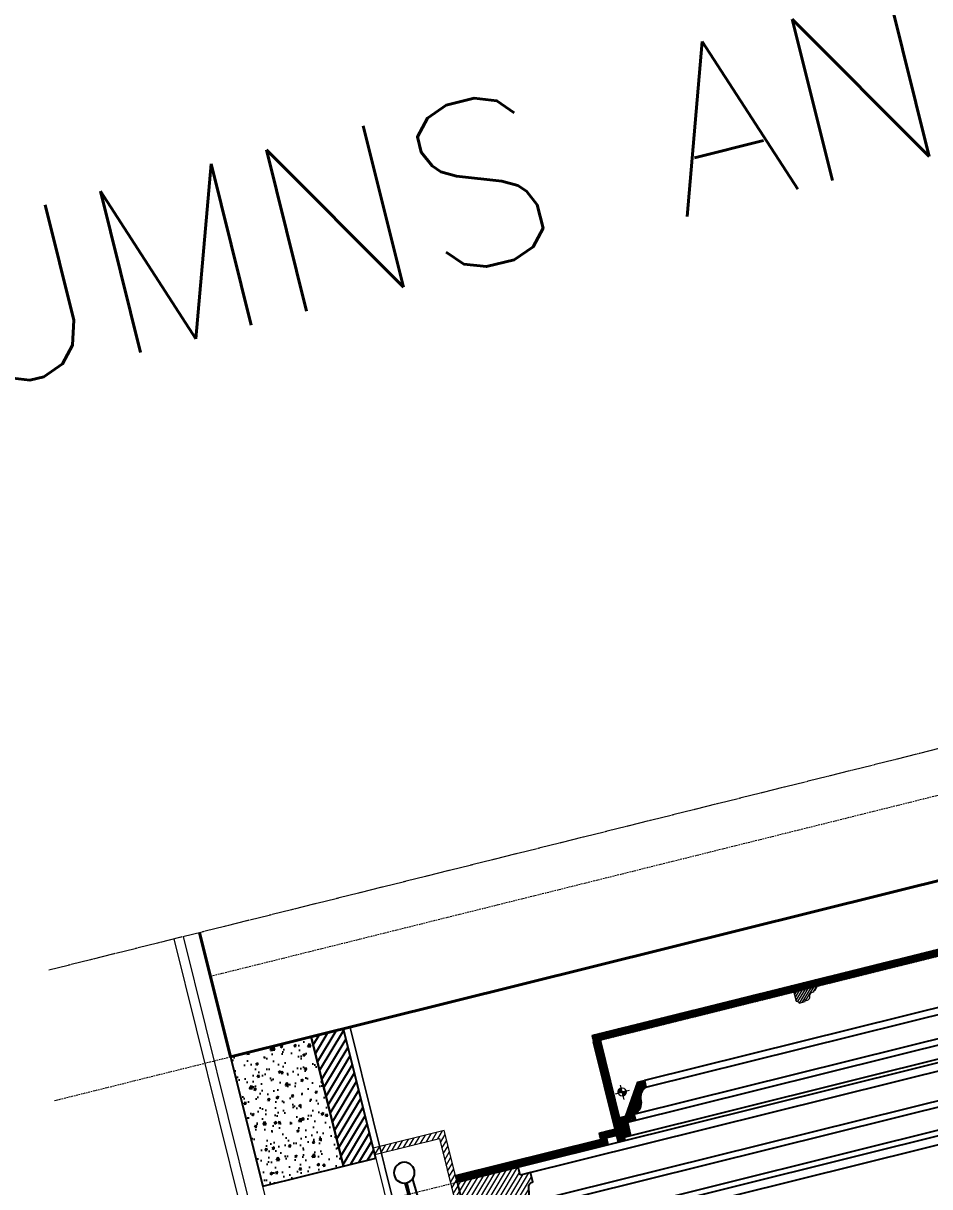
# Model space of a CAD drawing. Header units: inches. Extents: x 122939 to 389145, y 29603 to 574065.
# Drawn here: x 334694 to 337419, y 507948 to 511446 of the extents above; entities that cross this region are included whole.
import ezdxf

# ---------------------------------------------------------------- set-up
doc = ezdxf.new("R2010")
doc.units = ezdxf.units.IN
doc.header["$MEASUREMENT"] = 0
for name, pattern in [('DASHED', [0.75, 0.5, -0.25]), ('HIDDEN', [0.375, 0.25, -0.125]), ('PHANTOM-Z', [69.2, 60, -1.4, 2.5, -1.4, 2.5, -1.4])]:
    doc.linetypes.add(name, pattern=pattern)
for name, color, linetype, lineweight in [('1st floor$0$A-FLOR-HRAL', 4, 'Continuous', 18), ('a-cut', 30, 'PHANTOM-Z', 18), ('A-FLOR-SLAB', 7, 'Continuous', 40), ('A-RNDR-CONC', 2, 'Continuous', 18), ('A-RNDR-PLST', 1, 'Continuous', 9), ('A-WALL-HATCH', 8, 'Continuous', 20), ('A-WALL-STON', 4, 'Continuous', 18), ('GRC', 41, 'Continuous', 0), ('GRC Hatch', 253, 'Continuous', 0)]:
    doc.layers.add(name, color=color, linetype=linetype, lineweight=lineweight)
for name, color, linetype in [('8', 8, 'Continuous'), ('A-Hidden', 8, 'HIDDEN'), ('A-TEXT', 7, 'Continuous'), ('A-WALL', 7, 'Continuous'), ('Calliper_wall hatch_CHB', 8, 'Continuous'), ('CQ Wall hatch_CHB', 8, 'Continuous'), ('gypsum', 31, 'Continuous')]:
    doc.layers.add(name, color=color, linetype=linetype)
doc.styles.add('romans', font='romans.shx')

# ---------------------------------------------------------------- blocks, each defined once
blk = doc.blocks.new('half')
at = {"layer": 'GRC Hatch', "lineweight": 0, "ltscale": 5}
h = blk.add_hatch(dxfattribs=at)
h.set_pattern_fill('ANSI31', color=256, scale=30)
h.set_pattern_definition([(135, (111029.2882, -6e-11), (2.65165043, 2.65165043), [])])
h.paths.add_polyline_path([(60617, 11176.5), (60617, 11196.5), (60586.2, 11196.5), (60586.2, 11466.5), (60566.2, 11466.5), (60566.2, 11156.5), (60586.2, 11156.5), (60586.2, 11176.5)])
edge = h.paths.add_edge_path()
edge.add_line((60466.2, 11316.5), (60466.2, 11296.5))
edge.add_arc((60453.7, 11261.1), 37.5, 0.5662, 70.5092, ccw=False)
edge.add_arc((60527, 11261.8), 35.8, 180.5344, 260.6682)
edge.add_line((60521.2, 11226.5), (60521.2, 11206.5))
edge.add_line((60521.2, 11206.5), (60546.2, 11206.5))
edge.add_line((60546.2, 11206.5), (60546.2, 11166.5))
edge.add_line((60546.2, 11166.5), (60566.2, 11166.5))
edge.add_line((60566.2, 11166.5), (60566.2, 11226.5))
edge.add_line((60566.2, 11226.5), (60546.2, 11226.5))
edge.add_line((60546.2, 11226.5), (60486.2, 11316.5))
edge.add_line((60486.2, 11316.5), (60466.2, 11316.5))
at = {"layer": 'gypsum', "ltscale": 5, "elevation": 0}
blk.add_lwpolyline([(60617, 11176.5), (60617, 11196.5), (60586.2, 11196.5), (60586.2, 11466.5), (60566.2, 11466.5), (60566.2, 11156.5), (60586.2, 11156.5), (60586.2, 11176.5), (60617, 11176.5)], dxfattribs=at)
blk.add_lwpolyline([(60466.2, 11316.5), (60466.2, 11296.5, -0.315025), (60491.2, 11261.5, 0.364631), (60521.2, 11226.5), (60521.2, 11206.5), (60546.2, 11206.5), (60546.2, 11166.5), (60566.2, 11166.5), (60566.2, 11226.5), (60546.2, 11226.5), (60486.2, 11316.5)], format="xyb", close=True, dxfattribs=at)
blk = doc.blocks.new('light')
at = {"layer": '1st floor$0$A-FLOR-HRAL'}
h = blk.add_hatch(dxfattribs=at)
h.set_pattern_fill('ANSI31', color=256, style=0)
h.set_pattern_definition([(45, (3.66744, 0), (-0.08838834765, 0.08838834765), [])])
h.paths.add_polyline_path([(50492.3, 1889.6), (50492.3, 1901.7, 0.414214), (50480.2, 1889.6)])
h.paths.add_polyline_path([(50492.3, 1877.5, 0.414214), (50504.4, 1889.6), (50492.3, 1889.6)])
for p, q in [((50471.3, 1889.6), (50515.5, 1889.6)), ((50492.3, 1866.4), (50492.3, 1911.1))]:
    blk.add_line(p, q, dxfattribs=at)
blk.add_circle((50492.3, 1889.6), 12.1, dxfattribs=at)
blk = doc.blocks.new('CEIL001')
at = {"layer": '8'}
h = blk.add_hatch(dxfattribs=at)
h.set_pattern_fill('ANSI31', color=256, scale=30, style=0)
h.set_pattern_definition([(45, (-522874.697, -8484.2517), (-2.65165043, 2.65165043), [])])
h.paths.add_polyline_path([(2890.1, -20), (2890.1, 0), (-40, 0), (-40, -20)])
h = blk.add_hatch(dxfattribs=at)
h.set_pattern_fill('ANSI31', color=256, scale=30, style=0)
h.set_pattern_definition([(45, (-50265.4063, -10452.2095), (-2.65165043, 2.65165043), [])])
h.paths.add_polyline_path([(-539.9, -310), (-539.9, -330), (-70.8, -330), (-70.8, -290), (-90.8, -290), (-90.8, -310)])
at = {"layer": 'A-WALL-HATCH'}
h = blk.add_hatch(dxfattribs=at)
h.set_pattern_fill('ANSI31', color=256, scale=50, angle=-13.9714, style=0)
h.set_pattern_definition([(45, (-50954.514, -57999.7377), (-4.4194174, 4.4194174), [])])
edge = h.paths.add_edge_path()
edge.add_line((580, -20), (580, -48.4))
edge.add_arc((580, -56.2), 7.81, 0, 90, ccw=False)
edge.add_line((587.8, -56.2), (606.6, -56.2))
edge.add_line((606.6, -56.2), (606.6, -49.9))
edge.add_arc((613.6, -45.2), 8.47, -145.8773, -89.2455)
edge.add_arc((613.6, -43.8), 9.83, -89.6267, -20.302)
edge.add_arc((665.9, -61.4), 45.3, 149.9024, 161.8141, ccw=False)
edge.add_arc((635.4, -43.6), 10, 95.9485, 150.6542, ccw=False)
edge.add_arc((638.5, -69.5), 36.1, 88.3753, 96.4708, ccw=False)
edge.add_line((639.5, -33.4), (639.5, -30.4))
edge.add_arc((638.6, -6.5), 23.9, -87.9646, -77.963)
edge.add_arc((642.8, -26.4), 3.65, -76.78, -18.8512)
edge.add_arc((629.7, -20.5), 18, -23.13, -10.9931)
edge.add_line((647.4, -23.9), (650.5, -23.9))
edge.add_line((650.5, -23.9), (650.5, -20))
edge.add_line((650.5, -20), (580, -20))
at = {"layer": 'GRC Hatch'}
h = blk.add_hatch(dxfattribs=at)
h.set_pattern_fill('ANSI31', color=256, scale=100, angle=-13.9714)
h.set_pattern_definition([(45, (-93499.426, -30431.668), (-8.8388348, 8.8388348), [])])
h.paths.add_polyline_path([(-539.9, -570), (-539.9, -170), (-759.9, -170), (-759.9, -190), (-559.9, -190), (-559.9, -570)])
h = blk.add_hatch(dxfattribs=at)
h.set_pattern_fill('ANSI31', color=256, scale=100, angle=-13.9714)
h.set_pattern_definition([(45, (-93499.426, -30431.668), (-8.8388348, 8.8388348), [])])
edge = h.paths.add_edge_path()
edge.add_line((-350.8, -355.3), (-350.8, -330))
edge.add_line((-350.8, -330), (-539.9, -330))
edge.add_line((-539.9, -330), (-539.9, -544.6))
edge.add_line((-539.9, -544.6), (-514.7, -544.6))
edge.add_line((-514.7, -544.6), (-514.7, -570))
edge.add_line((-514.7, -570), (-485.4, -570))
edge.add_line((-485.4, -570), (-485.4, -544.4))
edge.add_line((-485.4, -544.4), (-466.2, -544.4))
edge.add_line((-466.2, -544.4), (-466.3, -527.8))
edge.add_arc((-463.7, -485.6), 42.3, -93.5377, -12.2157)
edge.add_arc((-375.5, -506.5), 48.3, 137.1563, 165.7452, ccw=False)
edge.add_arc((-379.8, -503.5), 43.2, 87.9448, 136.116, ccw=False)
edge.add_line((-378.3, -460.4), (-378.2, -441.7))
edge.add_arc((-375.4, -402), 39.8, -93.9866, -0.8074)
edge.add_arc((-312.6, -402.8), 23, 150.2425, 179.3809, ccw=False)
edge.add_arc((-320.1, -399.3), 14.8, 87.1296, 147.6948, ccw=False)
edge.add_line((-319.3, -384.5), (-319.3, -355.3))
edge.add_line((-319.3, -355.3), (-350.8, -355.3))
at = {"layer": 'GRC', "elevation": 0}
for points in [[(2890.1, -20), (2890.1, 0), (-40, 0), (-40, -20)], [(-539.9, -570), (-539.9, -170), (-759.9, -170), (-759.9, -190), (-559.9, -190), (-559.9, -570)]]:
    blk.add_lwpolyline(points, close=True, dxfattribs=at)
blk.add_lwpolyline([(-539.9, -330), (-70.8, -330), (-70.8, -290), (-90.8, -290), (-90.8, -310), (-539.9, -310)], dxfattribs=at)
at = {"layer": 'gypsum', "lineweight": 0, "elevation": 0}
blk.add_lwpolyline([(580, -20), (580, -48.4, -0.414214), (587.8, -56.2), (606.6, -56.2), (606.6, -49.9, 0.252258), (613.7, -53.7, 0.312062), (622.8, -47.2, -0.052022), (626.7, -38.7, -0.243338), (634.4, -33.6, -0.035338), (639.5, -33.4), (639.5, -30.4, 0.043668), (643.6, -29.9, 0.258286), (646.3, -27.5, 0.053007), (647.4, -23.9), (650.5, -23.9), (650.5, -20), (580, -20)], format="xyb", dxfattribs=at)
at = {"layer": 'gypsum', "elevation": 0}
blk.add_lwpolyline([(-350.8, -355.3), (-350.8, -330), (-539.9, -330), (-539.9, -544.6), (-514.7, -544.6), (-514.7, -570), (-485.4, -570), (-485.4, -544.4), (-466.2, -544.4), (-466.3, -527.8, 0.370517), (-422.4, -494.5, -0.125394), (-411, -473.6, -0.213337), (-378.3, -460.4), (-378.2, -441.7, 0.43056), (-335.6, -402.6, -0.12783), (-332.6, -391.4, -0.270594), (-319.3, -384.5), (-319.3, -355.3)], format="xyb", close=True, dxfattribs=at)
at = {"xscale": -0.9999999999999996, "rotation": 359.9999999999999}
blk.add_blockref('half', (60546.2, -11486.5, 0), dxfattribs=at)
blk.add_blockref('light', (-50485.4, -2076.5, 0))
blk = doc.blocks.new('sec ciur')
at = {"layer": '8', "elevation": 0}
blk.add_lwpolyline([(40, -3212.5, 0.312238), (-26.7, -3211, -0.294829), (-73.6, -3204.5, -4.203767)], format="xyb", dxfattribs=at)
at = {"layer": '8'}
blk.add_circle((1.7, -108.8, 0), 31.2, dxfattribs=at)
for points, knots in [([(-17.3, -133.6, 0), (-64.4, -1164.4, 0), (60.4, -2221.3, 0), (-111.1, -2339.9, 0), (-75, -3203.3, 0)], [364.375105, 364.375105, 364.375105, 364.375105, 944.525955, 3110.313825, 3110.313825, 3110.313825, 3110.313825]), ([(7.2, -139.6, 0), (2.6, -374.6, 0), (84.3, -1831.4, 0), (59.4, -2767.5, 0), (43.4, -3203.3, 0)], [380.038546, 380.038546, 380.038546, 380.038546, 944.525955, 2562.967604, 2562.967604, 2562.967604, 2562.967604]), ([(1.9, -140, 0), (6.7, -1367.1, 0), (75.9, -2377.4, 0), (-34.1, -2247.3, 0), (-26, -3203.3, 0)], [364.646956, 364.646956, 364.646956, 364.646956, 944.525955, 3120.888391, 3120.888391, 3120.888391, 3120.888391])]:
    blk.add_open_spline(points, degree=3, knots=knots, dxfattribs=at)

msp = doc.modelspace()

# ---------------------------------------------------------------- hatches: boundary and pattern name
at = {"layer": 'Calliper_wall hatch_CHB'}
h = msp.add_hatch(dxfattribs=at)
h.set_pattern_fill('AR-CONC', color=256, scale=10, style=0)
h.set_pattern_definition([(63.97142, (252734.533, 457684.53), (71.11917, 11.22781), [7.5, -82.5]), (8.97142, (252734.53, 457684.53), (-31.625426, 69.643965), [6, -66]), (114.42287, (252740.46, 457685.464), (39.493744, 80.871776), [6.37402, -70.11421]), (60.15562, (252729.7, 457703.94), (107.5631, 9.70499), [11.25, -123.75]), (110.60706, (252738.67, 457704.75), (67.1822, 117.09634), [9.56103, -105.17138]), (5.15559, (252729.7, 457703.94), (67.1822, 117.09634), [9, -99]), (34.97142, (252740.616, 457701.5), (67.645578, -24.659192), [7.5, -82.5]), (339.97142, (252740.616, 457701.5), (6.103844, 76.244295), [6, -66]), (85.42287, (252746.25, 457699.444), (73.74942, 51.5851), [6.37402, -70.11421]), (51.471423, (252734.533, 457684.53), (-6.857308, 32.598146), [0, -65.2, 0, -67, 0, -66.25]), (21.471423, (252734.533, 457684.53), (16.006101, 44.62585), [0, -38.2, 0, -63.7, 0, -25.25]), (341.471423, (252712.893, 457679.145), (52.347558, 10.6997366), [0, -25, 0, -78, 0, -103.5]), (331.471423, (252703.19, 457676.73), (54.17642, 23.794676), [0, -32.5, 0, -51.8, 0, -73.5])])
h.paths.add_polyline_path([(335560.195, 508397.933), (335317.591, 508337.574), (335414.166, 507949.407), (335656.77, 508009.767)])
at = {"layer": 'CQ Wall hatch_CHB'}
h = msp.add_hatch(dxfattribs=at)
h.set_pattern_fill('ANSI31', color=8, scale=150, angle=180)
h.set_pattern_definition([(238.971423, (252734.533, 457684.529), (16.0670684, -9.6649787), [])])
h.paths.add_polyline_path([(335656.77, 508009.767), (335753.812, 508033.911), (335657.237, 508422.077), (335560.195, 508397.933)])

# ---------------------------------------------------------------- linework, layer by layer
at = {"elevation": 0}
msp.add_lwpolyline([(335560.195, 508397.933), (335317.591, 508337.574), (335414.166, 507949.407), (335656.77, 508009.767)], close=True, dxfattribs=at)
at = {"layer": 'a-cut'}
msp.add_line((334770.771, 508599.99, 0), (343301.594, 510722.444, 0), dxfattribs=at)
at = {"layer": 'A-FLOR-SLAB'}
for p, q in [((343080.64, 510270.206, 0), (335317.31, 508338.703, 0)), ((335317.31, 508338.703, 0), (335224.233, 508712.81, 0))]:
    msp.add_line(p, q, dxfattribs=at)
at = {"layer": 'A-Hidden', "linetype": 'DASHED', "lineweight": 0, "ltscale": 10}
for p, q in [((334787.853, 508206.975, 0), (344526.595, 510629.957, 0)), ((343020.562, 510511.681, 0), (335257.232, 508580.178, 0)), ((334915.815, 507692.654, 0), (344654.558, 510115.637, -0.001))]:
    msp.add_line(p, q, dxfattribs=at)
at = {"layer": 'A-RNDR-CONC', "elevation": 0}
msp.add_lwpolyline([(335414.166, 507949.407), (335753.812, 508033.911), (335826.243, 507742.786), (335729.202, 507718.642), (335717.13, 507767.163), (335474.526, 507706.803)], close=True, dxfattribs=at)
at = {"layer": 'A-RNDR-PLST', "color": 1, "ltscale": 0.03}
msp.add_line((335676.645, 508426.906, 0), (335850.48, 507728.206, 0), dxfattribs=at)
at = {"layer": 'A-WALL', "elevation": 0}
msp.add_lwpolyline([(335656.77, 508009.767), (335753.812, 508033.911), (335657.237, 508422.077), (335560.195, 508397.933)], close=True, dxfattribs=at)
at = {"layer": 'A-WALL-STON', "elevation": 0}
msp.add_lwpolyline([(335146.6, 508693.495), (335348.605, 507881.572), (335377.717, 507888.815), (335175.712, 508700.738)], dxfattribs=at)
at = {"layer": 'GRC'}
for p in [(336545.541, 504934.536, 0), (336569.965, 504836.366, 0)]:
    msp.add_line(p, (335676.645, 508426.906, 0), dxfattribs=at)
at = {"layer": 'gypsum', "color": 8}
for p, q in [((342015.257, 509623.861, -0.001), (336561.357, 508266.94, -0.001)), ((336566.186, 508247.532, -0.001), (342020.086, 509604.453, -0.001)), ((342447.492, 509540.487, -0.007), (336188.027, 507983.142, -0.001)), ((336529.714, 508166.324, -0.001), (342090.36, 509549.803, -0.001)), ((342095.188, 509530.394, -0.001), (336510.282, 508140.879, -0.001)), ((342520.094, 509469.509, -0.007), (336182.338, 507892.686, -0.001)), ((336500.531, 508097.234, -0.001), (342129.106, 509497.614, -0.001)), ((342530.076, 509452.741, -0.007), (336183.737, 507873.782, -0.001)), ((342626.714, 509407.282, -0.007), (336117.611, 507787.828, -0.001)), ((342635.682, 509392.378, -0.007), (336103.059, 507767.072, -0.001))]:
    msp.add_line(p, q, dxfattribs=at)
at = {"layer": 'gypsum', "color": 8, "elevation": -0.001}
for points in [[(336007.252, 507964.202), (341937.437, 509439.622)], [(336080.873, 507735.202), (342660.532, 509372.21)]]:
    msp.add_lwpolyline(points, dxfattribs=at)

# ---------------------------------------------------------------- block references
at = {"layer": 'GRC', "rotation": 13.9714232829857}
msp.add_blockref('CEIL001', (336442.68, 508412.596, -0.001), dxfattribs=at)
at = {"layer": 'gypsum', "xscale": -1, "rotation": 13.97142328298802}
msp.add_blockref('sec ciur', (335814.967, 508096.213, -0.001), dxfattribs=at)

# ---------------------------------------------------------------- texts
at = {"layer": 'A-TEXT', "color": 1, "style": 'romans'}
msp.add_text('CANCEL COLUMNS AND REPLACE BY FRENCH DOOR', height=500, rotation=13.971423, dxfattribs=at).set_placement((330472.186, 509317.602, 0))

doc.saveas('drawing.dxf')
